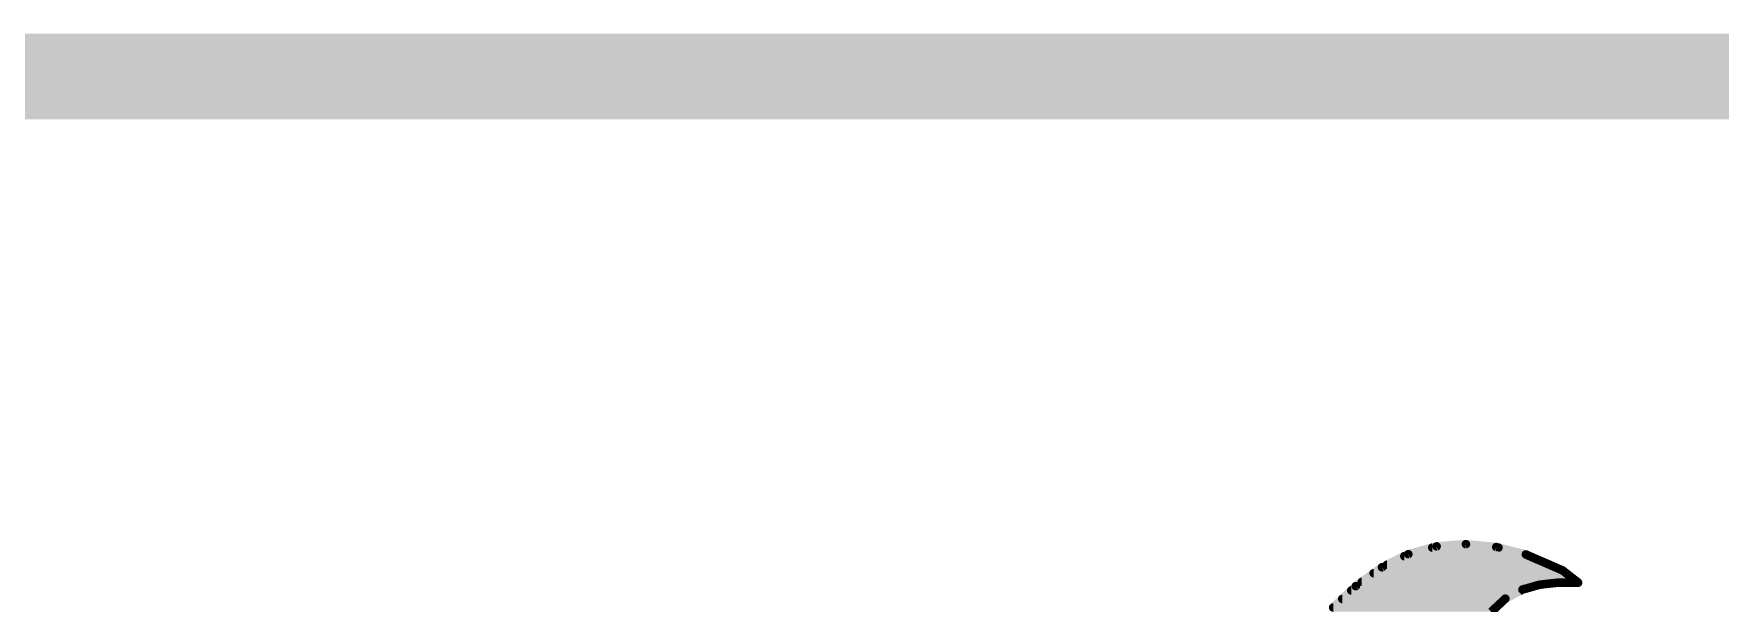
# Model space of a CAD drawing. Extents: x -10.2 to 20.4, y -5.1 to 20.4.
# Drawn here: x 12.91 to 17.92, y 18.76 to 20.45 of the extents above; entities that cross this region are included whole.
import ezdxf

# ---------------------------------------------------------------- set-up
doc = ezdxf.new("R2010")
doc.units = 0
for name, color, linetype in [('1', 12, 'CONTINUOUS'), ('16', 132, 'CONTINUOUS'), ('20', 53, 'CONTINUOUS'), ('21', 41, 'CONTINUOUS')]:
    doc.layers.add(name, color=color, linetype=linetype)

msp = doc.modelspace()

# ---------------------------------------------------------------- linework, layer by layer
at = {"layer": '1', "const_width": 0.254}
msp.add_lwpolyline([(0, 20.32), (20.32, 20.32)], dxfattribs=at)
at = {"layer": '16', "const_width": 0.254}
msp.add_lwpolyline([(0, 20.32), (20.32, 20.32)], dxfattribs=at)
at = {"layer": '20', "const_width": 0.254}
msp.add_lwpolyline([(0, 20.32), (20.32, 20.32)], dxfattribs=at)
at = {"layer": '21', "const_width": 0.0254}
for points in [[(16.9919, 18.9034), (16.9139, 18.8646)], [(16.9802, 18.8976), (17.3521, 18.8976)], [(17.0759, 18.9266), (16.9919, 18.9034)], [(17.063, 18.923), (17.2594, 18.923)], [(17.1628, 18.9332), (17.0759, 18.9266)], [(17.2529, 18.9246), (17.1628, 18.9332)], [(17.3406, 18.9027), (17.2529, 18.9246)], [(17.3635, 18.8925), (17.3406, 18.9027)], [(16.9139, 18.8646), (16.8362, 18.8086)], [(16.8892, 18.8468), (17.4604, 18.8468)], [(16.9292, 18.8722), (17.4107, 18.8722)], [(17.3991, 18.8773), (17.3635, 18.8925)], [(17.4495, 18.8552), (17.3991, 18.8773)], [(17.493, 18.8214), (17.4495, 18.8552)], [(16.8362, 18.8086), (16.7666, 18.7427)], [(16.854, 18.8214), (17.493, 18.8214)], [(17.2797, 18.7715), (17.3305, 18.7985)], [(17.3305, 18.7985), (17.3817, 18.813)], [(17.3817, 18.813), (17.4346, 18.8189)], [(17.4346, 18.8189), (17.4956, 18.8189)], [(17.4955, 18.8189), (17.493, 18.8214)], [(17.4956, 18.8189), (17.4955, 18.8189)], [(16.7961, 18.7706), (17.2787, 18.7706)], [(16.8229, 18.796), (17.3258, 18.796)], [(17.2377, 18.7323), (17.2797, 18.7715)], [(16.7692, 18.7452), (17.2516, 18.7452)]]:
    msp.add_lwpolyline(points, dxfattribs=at)
at = {"layer": '21', "const_width": 0.0127}
for points in [[(16.9802, 18.904, 1), (16.9802, 18.8912)], [(16.9902, 18.9095, 1), (16.9936, 18.8973)], [(16.9947, 18.8977, 1), (16.9891, 18.9091)], [(17.063, 18.9294, 1), (17.063, 18.9167)], [(17.0754, 18.9329, 1), (17.0764, 18.9202)], [(17.0776, 18.9205, 1), (17.0742, 18.9327)], [(17.1634, 18.9395, 1), (17.1622, 18.9269)], [(17.1633, 18.9269, 1), (17.1623, 18.9395)], [(17.2544, 18.9308, 1), (17.2513, 18.9185)], [(17.2522, 18.9183, 1), (17.2535, 18.931)], [(17.2594, 18.9167, 1), (17.2594, 18.9294)], [(17.3432, 18.9085, 1), (17.338, 18.8969)], [(17.3391, 18.8965, 1), (17.3421, 18.9089)], [(17.3521, 18.8912, 1), (17.3521, 18.904)], [(16.8892, 18.8532, 1), (16.8892, 18.8405)], [(16.9111, 18.8703, 1), (16.9167, 18.8589)], [(16.9176, 18.8594, 1), (16.9102, 18.8698)], [(16.9292, 18.8786, 1), (16.9292, 18.8658)], [(17.366, 18.8983, 1), (17.361, 18.8867)], [(17.3609, 18.8867, 1), (17.3661, 18.8983)], [(17.4016, 18.8831, 1), (17.3966, 18.8715)], [(17.3966, 18.8715, 1), (17.4016, 18.8831)], [(17.4107, 18.8658, 1), (17.4107, 18.8786)], [(17.4534, 18.8602, 1), (17.4456, 18.8502)], [(17.447, 18.8494, 1), (17.4521, 18.861)], [(17.4604, 18.8405, 1), (17.4604, 18.8532)], [(16.8325, 18.8137, 1), (16.8399, 18.8034)], [(16.8406, 18.8039, 1), (16.8318, 18.8132)], [(16.854, 18.8278, 1), (16.854, 18.815)], [(17.3288, 18.8046, 1), (17.3322, 18.7924)], [(17.3335, 18.7929, 1), (17.3275, 18.8041)], [(17.381, 18.8193, 1), (17.3824, 18.8067)], [(17.3834, 18.8069, 1), (17.38, 18.8191)], [(17.4346, 18.8253, 1), (17.4346, 18.8125)], [(17.4353, 18.8126, 1), (17.4339, 18.8252)], [(17.4975, 18.8259, 1), (17.4885, 18.8169)], [(17.4891, 18.8164, 1), (17.4969, 18.8264)], [(17.4955, 18.8253, 1), (17.4955, 18.8125)], [(17.491, 18.8144, 1), (17.5, 18.8234)], [(17.493, 18.815, 1), (17.493, 18.8278)], [(17.4956, 18.8125, 1), (17.4956, 18.8253)], [(17.4956, 18.8125, 1), (17.4956, 18.8253)], [(16.7961, 18.777, 1), (16.7961, 18.7643)], [(16.8229, 18.8024, 1), (16.8229, 18.7896)], [(17.2768, 18.7771, 1), (17.2827, 18.7659)], [(17.2841, 18.7669, 1), (17.2754, 18.7762)], [(17.2787, 18.7643, 1), (17.2787, 18.777)], [(17.3258, 18.7896, 1), (17.3258, 18.8024)], [(16.7692, 18.7516, 1), (16.7692, 18.7388)], [(17.2516, 18.7388, 1), (17.2516, 18.7516)]]:
    msp.add_lwpolyline(points, format="xyb", dxfattribs=at)

doc.saveas('drawing.dxf')
